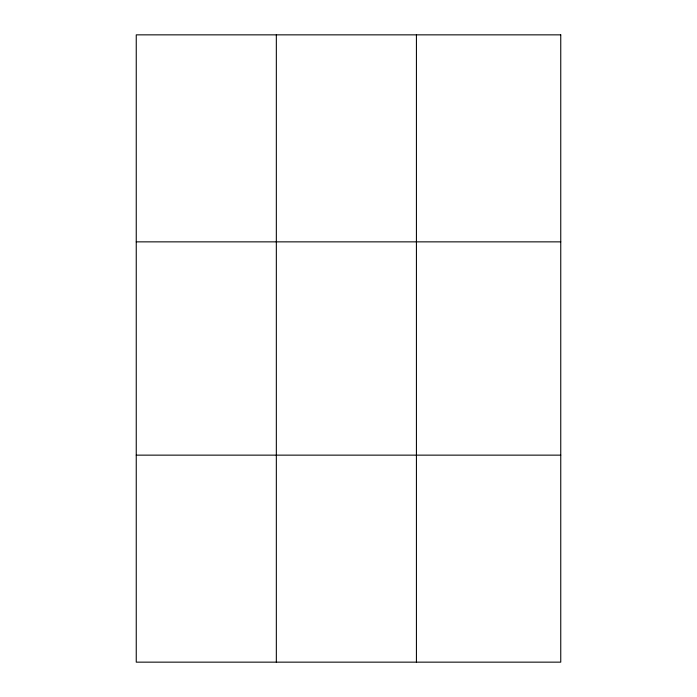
<?xml version="1.0" encoding="UTF-8"?>
<svg xmlns="http://www.w3.org/2000/svg" width="697" height="697" viewBox="0 0 697 697"><rect width="100%" height="100%" fill="white"/><g stroke="black" fill="none" stroke-linecap="round" stroke-linejoin="round"><path stroke-width="1.05" d="M276.334 34.85L276.334 662.15M416.423 34.85L416.423 662.15M136.246 241.859L560.754 241.859M136.246 455.141L560.754 455.141M560.754 34.85L560.754 662.15L136.246 662.15L136.246 34.85L560.754 34.85"/></g></svg>
